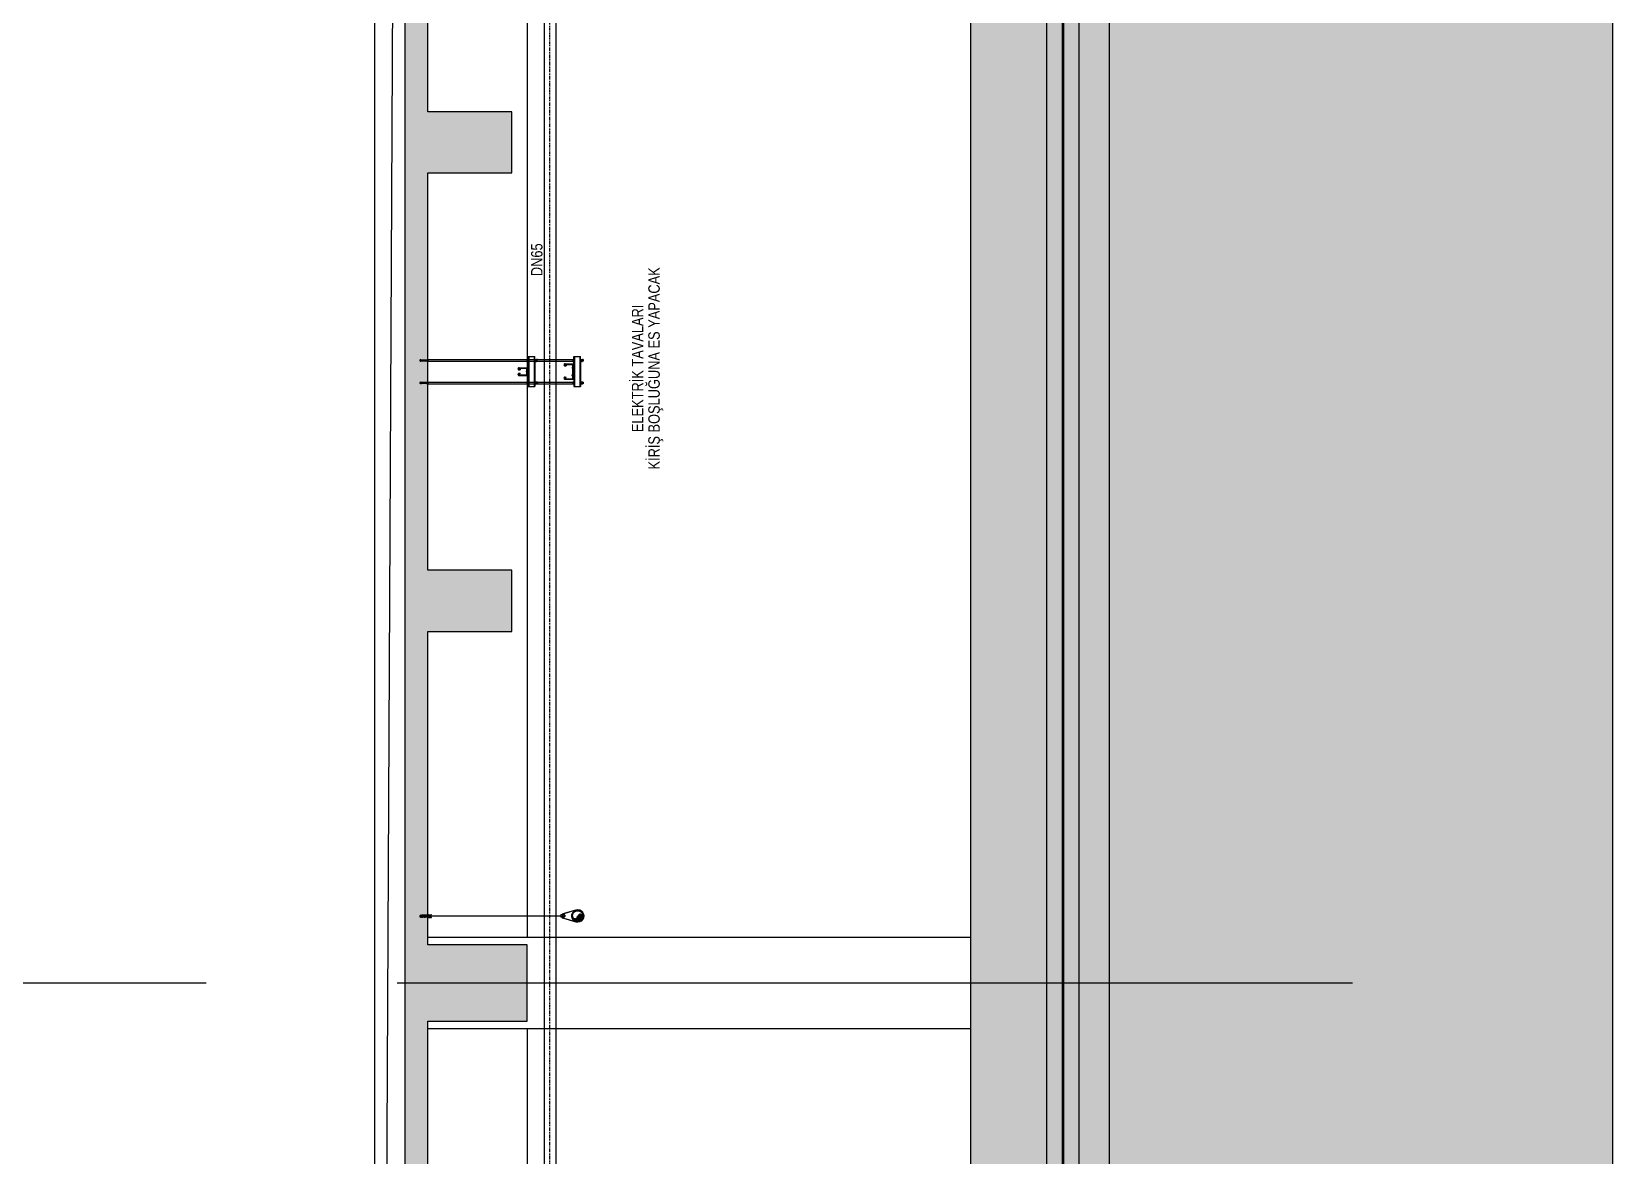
# Model space of a CAD drawing. Header units: millimetres. Extents: x -379292 to 1221486, y 92049 to 447512.
# Drawn here: x -31967 to -21624, y 247492 to 254842 of the extents above; entities that cross this region are included whole.
import ezdxf
from ezdxf.enums import TextEntityAlignment as Align

# ---------------------------------------------------------------- set-up
doc = ezdxf.new("R2010")
doc.units = ezdxf.units.MM
for name, pattern in [('ACISOTGB', [9, 4, -1, 1, -1, 1, -1]), ('CENTER', [2, 1.25, -0.25, 0.25, -0.25]), ('CENTRE', [50.8, 31.75, -6.35, 6.35, -6.35]), ('HIDDEN', [9.525, 6.35, -3.175]), ('HIDDENX2', [0.75, 0.5, -0.25]), ('SOGUKSU1', [72, 60, -6, 0, -6])]:
    doc.linetypes.add(name, pattern=pattern)
for name, color, linetype, lineweight in [('01_BORDER', 122, 'Continuous', 9), ('1-MIMARI', 8, 'Continuous', 9), ('1-YANGIN BORUSU-3', 1, 'SOGUKSU1', 30), ('e_kesit_cizgisi', 7, 'Continuous', 9)]:
    doc.layers.add(name, color=color, linetype=linetype, lineweight=lineweight)
for name, color, linetype in [('05_AXIS', 211, 'CENTER'), ('05_CONCRETE', 6, 'Continuous'), ('05_CONCRETE VIEW', 142, 'Continuous'), ('05_HATCH CONCRETE', 141, 'Continuous'), ('05_HATCH SOLID-1', 252, 'Continuous'), ('05_HATCH SOLID-2', 253, 'Continuous'), ('05_INSULATION MEMBRANE', 42, 'HIDDEN'), ('05_SLOPE', 91, 'Continuous'), ('E-CT-TEXT', 7, 'Continuous'), ('M_YANGIN_SPR_ CAP', 7, 'Continuous'), ('OZD_TAVA', 50, 'Continuous')]:
    doc.layers.add(name, color=color, linetype=linetype)
doc.styles.add('DOA.ARIAL', font='arial.ttf')
pattern_1 = [(50, (-8686.6663, 32930.8506), (4.55461672, -0.39847714), [0.47625, -5.23875]), (355, (-8686.6663, 32930.8506), (-0.88108554, 4.77642113), [0.381, -4.1910146]), (100.451445, (-8686.287, 32930.8174), (3.6735312, 4.3779438), [0.4047502, -4.4522561]), (46.1842, (-8686.6663, 32932.1206), (6.776976, -1.0510582), [0.714375, -7.858125]), (96.635558, (-8686.1016, 32932.033), (5.9351034, 6.1856531), [0.6071256, -6.6783902]), (351.184151, (-8686.666, 32932.1206), (5.9351034, 6.1856531), [0.5714992, -6.2864933]), (21, (-8686.0313, 32931.803), (3.7903598, -2.55662995), [0.47625, -5.23875]), (326, (-8686.0313, 32931.803), (1.5450507, 4.60469915), [0.381, -4.191]), (71.451445, (-8685.7155, 32931.59), (5.3354105, 2.0480692), [0.4047502, -4.45224844]), (37.5, (-8686.6663, 32930.8506), (0.07721508, 2.11387597), [0, -4.1402, 0, -4.2545, 0, -4.206875]), (7.5, (-8686.6663, 32930.8506), (1.67049156, 2.50451437), [0, -2.4257, 0, -4.04495, 0, -1.603375]), (327.5, (-8688.0824, 32930.8506), (3.38976488, -0.1432186), [0, -1.5875, 0, -4.953, 0, -6.57225]), (317.5, (-8688.7174, 32930.8506), (3.70322953, 0.63566228), [0, -2.06375, 0, -3.2893, 0, -4.66725])]

# ---------------------------------------------------------------- blocks, each defined once
blk = doc.blocks.new('A$C6a8db8d0')
at = {"layer": '05_HATCH CONCRETE', "ltscale": 25, "transparency": 33554671}
h = blk.add_hatch(dxfattribs=at)
h.set_pattern_fill('ANSI33', color=256, scale=1.5, angle=180)
h.set_pattern_definition([(225, (-8686.666, 32930.851), (6.735192, -6.735192), []), (225, (-8693.402, 32930.851), (6.735192, -6.735192), [4.7625, -2.38125])])
h.paths.add_polyline_path([(-8675, 790), (-8675, 420), (-8725, 420), (-8725, 370), (9165, 370), (9165, 420), (9115, 420), (9115, 810), (9095, 810), (9095, 790), (5815, 790), (5815, 810), (5795, 810), (5795, 790), (-1895, 790), (-1895, 710), (-1845, 710), (-1845, 775), (-1635, 775), (-1635, 720), (-1595, 720), (-1595, 775), (-1335, 775), (-1335, 720), (-1295, 720), (-1295, 775), (-1090, 775), (-1090, 710), (-1040, 710), (-1040, 775), (-835, 775), (-835, 720), (-795, 720), (-795, 775), (-535, 775), (-535, 720), (-495, 720), (-495, 775), (-290, 775), (-290, 710), (-240, 710), (-240, 775), (-35, 775), (-35, 720), (5, 720), (5, 775), (265, 775), (265, 720), (305, 720), (305, 775), (510, 775), (510, 710), (560, 710), (560, 775), (765, 775), (765, 720), (805, 720), (805, 775), (1065, 775), (1065, 720), (1105, 720), (1105, 775), (1310, 775), (1310, 710), (1360, 710), (1360, 775), (1565, 775), (1565, 720), (1605, 720), (1605, 775), (1865, 775), (1865, 720), (1905, 720), (1905, 775), (2110, 775), (2110, 710), (2160, 710), (2160, 775), (2365, 775), (2365, 720), (2405, 720), (2405, 775), (2665, 775), (2665, 720), (2705, 720), (2705, 775), (2910, 775), (2910, 710), (2960, 710), (2960, 775), (3165, 775), (3165, 720), (3205, 720), (3205, 775), (3465, 775), (3465, 720), (3505, 720), (3505, 775), (3710, 775), (3710, 710), (3760, 710), (3760, 775), (3965, 775), (3965, 720), (4005, 720), (4005, 775), (4265, 775), (4265, 720), (4305, 720), (4305, 775), (4510, 775), (4510, 710), (4560, 710), (4560, 775), (4765, 775), (4765, 720), (4805, 720), (4805, 775), (5065, 775), (5065, 720), (5105, 720), (5105, 775), (5310, 775), (5310, 710), (5360, 710), (5360, 775), (5540, 775), (5540, 720), (5580, 720), (5580, 775), (5760, 775), (5760, 710), (5810, 710), (5810, 775), (6110, 775), (6110, 710), (6160, 710), (6160, 775), (6365, 775), (6365, 720), (6405, 720), (6405, 775), (6665, 775), (6665, 720), (6705, 720), (6705, 775), (6910, 775), (6910, 710), (6960, 710), (6960, 775), (7165, 775), (7165, 720), (7205, 720), (7205, 775), (7465, 775), (7465, 720), (7505, 720), (7505, 775), (7710, 775), (7710, 710), (7760, 710), (7760, 775), (7965, 775), (7965, 720), (8005, 720), (8005, 775), (8265, 775), (8265, 720), (8305, 720), (8305, 775), (8510, 775), (8510, 710), (8560, 710), (8560, 775), (8790, 775), (8790, 720), (8830, 720), (8830, 775), (9085, 775), (9085, 420), (-8645, 420), (-8645, 775), (-8270, 775), (-8270, 710), (-8220, 710), (-8220, 775), (-8015, 775), (-8015, 720), (-7975, 720), (-7975, 775), (-7715, 775), (-7715, 720), (-7675, 720), (-7675, 775), (-7470, 775), (-7470, 710), (-7420, 710), (-7420, 775), (-7215, 775), (-7215, 720), (-7175, 720), (-7175, 775), (-6915, 775), (-6915, 720), (-6875, 720), (-6875, 775), (-6670, 775), (-6670, 710), (-6620, 710), (-6620, 775), (-6415, 775), (-6415, 720), (-6375, 720), (-6375, 775), (-6115, 775), (-6115, 720), (-6075, 720), (-6075, 775), (-5870, 775), (-5870, 710), (-5820, 710), (-5820, 775), (-5615, 775), (-5615, 720), (-5575, 720), (-5575, 775), (-5315, 775), (-5315, 720), (-5275, 720), (-5275, 775), (-5070, 775), (-5070, 710), (-5020, 710), (-5020, 775), (-4815, 775), (-4815, 720), (-4775, 720), (-4775, 775), (-4515, 775), (-4515, 720), (-4475, 720), (-4475, 775), (-4270, 775), (-4270, 710), (-4220, 710), (-4220, 775), (-4015, 775), (-4015, 720), (-3975, 720), (-3975, 775), (-3715, 775), (-3715, 720), (-3675, 720), (-3675, 775), (-3470, 775), (-3470, 710), (-3420, 710), (-3420, 775), (-3215, 775), (-3215, 720), (-3175, 720), (-3175, 775), (-2915, 775), (-2915, 720), (-2875, 720), (-2875, 775), (-2670, 775), (-2670, 710), (-2620, 710), (-2620, 775), (-2435, 775), (-2435, 720), (-2395, 720), (-2395, 775), (-2175, 775), (-2175, 720), (-2135, 720), (-2135, 775), (-1955, 775), (-1955, 710), (-1905, 710), (-1905, 790)])
at = {"layer": '05_HATCH SOLID-1', "ltscale": 25}
h = blk.add_hatch(dxfattribs=at)
h.set_pattern_fill('AR-CONC', color=256, scale=0.025)
h.set_pattern_definition(pattern_1)
h.paths.add_polyline_path([(9165, 360), (-8725, 360), (-8725, 370), (9165, 370)])
h = blk.add_hatch(dxfattribs=at)
h.set_pattern_fill('AR-CONC', color=256, scale=0.025)
h.set_pattern_definition(pattern_1)
h.paths.add_polyline_path([(9215, 349), (-8775, 349), (-8775, 359), (9215, 359)])
at = {"layer": '05_HATCH SOLID-2', "ltscale": 25}
h = blk.add_hatch(dxfattribs=at)
h.set_pattern_fill('EARTH', color=256, scale=2.5)
h.set_pattern_definition([(0, (-8686.666, 32930.85), (15.875, 15.875), [15.875, -15.875]), (0, (-8686.666, 32936.804), (15.875, 15.875), [15.875, -15.875]), (0, (-8686.666, 32942.757), (15.875, 15.875), [15.875, -15.875]), (90, (-8684.682, 32944.741), (-15.875, 15.875), [15.875, -15.875]), (90, (-8678.729, 32944.741), (-15.875, 15.875), [15.875, -15.875]), (90, (-8672.776, 32944.741), (-15.875, 15.875), [15.875, -15.875])])
h.paths.add_polyline_path([(-9395, 1015.5), (-8906, 862.3), (-8780.5, 372.8), (-8775, 359), (-8775, 329), (9215, 329), (9215, 359), (9220.5, 372.8), (9321.6, 767.1), (9395, 767.1), (9395, 0), (-9395, 0)])
h = blk.add_hatch(dxfattribs=at)
h.set_pattern_fill('GRAVEL', color=256, scale=2.5)
h.set_pattern_definition([(228.012788, (9249.0537, 392.5), (-508, -571.5), [8.54304, -845.7621]), (184.969741, (9243.3387, 386.15), (761.9999997, 63.5000036), [14.66012, -1451.35122]), (132.510447, (9228.7337, 384.88), (635.0000003, -698.49999976), [10.33704, -1023.36807]), (267.273689, (9203.9687, 369.005), (63.50000013, 1270), [13.35011, -1321.66094]), (292.833654, (9203.3337, 355.67), (-317.50000003, 762), [13.09084, -1295.9952]), (357.273689, (9208.4137, 343.605), (-1270, 63.50000013), [13.35011, -1321.66094]), (37.69424, (9221.7487, 342.97), (-825.49999996, -635.00000005), [17.65484, -1747.82788]), (72.255328, (9235.7187, 353.765), (444.50000012, 1396.99999996), [16.66799, -1650.13142]), (121.429566, (9240.7987, 369.64), (-508.00000007, 825.49999996), [13.39532, -1326.13864]), (175.236358, (9233.8137, 381.07), (698.5, -63.5000001), [15.29283, -749.34842]), (222.397438, (9218.5737, 382.34), (-761.99999998, -698.50000003), [19.77695, -1957.91931]), (138.814075, (9266.8337, 368.37), (-444.5, 381), [6.75011, -668.26415]), (171.469234, (9261.7537, 372.815), (825.5, -126.99999986), [12.84205, -1271.36597]), (225, (9249.054, 374.72), (-9e-15, -63.5), [8.98023, -80.82233]), (203.19859, (9244.609, 382.34), (317.5, 127), [4.83603, -478.76556]), (291.80141, (9240.164, 380.435), (-63.5, 190.5), [6.83914, -335.11882]), (30.963757, (9242.704, 374.085), (190.5, 127), [11.108, -359.15745]), (161.56505, (9252.229, 379.8), (127, -63.5), [8.03218, -192.77245]), (16.38954, (9203.3337, 380.435), (635, 190.5), [11.2522, -1113.97067]), (70.346176, (9214.1287, 383.61), (-254, -698.5), [9.43997, -934.5554]), (293.19859, (9252.229, 392.5), (-127, 317.5), [9.672, -473.9296]), (343.61046, (9256.0387, 383.61), (-635, 190.49999996), [11.2522, -1113.97067]), (339.443955, (9203.334, 341.065), (-317.5, 127), [10.85088, -531.69336]), (294.77514, (9213.4937, 337.255), (-317.5000004, 698.4999998), [9.0918, -900.08983]), (66.80141, (9252.864, 329), (127, 317.5), [9.672, -473.9296]), (17.354025, (9256.6737, 337.89), (-825.5, -254.00000005), [10.64457, -1053.8094]), (69.443955, (9221.749, 329), (-127, -317.5), [5.42544, -537.1188]), (101.30993, (9249.054, 329), (-63.5, 254), [3.23787, -320.54987]), (165.96376, (9248.419, 332.175), (190.5, -63.5), [13.09084, -248.72636]), (186.009006, (9235.7187, 335.35), (635, 63.50000003), [12.13167, -1201.03412]), (303.69007, (9242.704, 368.37), (-63.5, 127), [9.1581, -219.7944]), (353.157227, (9247.7837, 360.75), (1079.5, -126.99999994), [15.98892, -1582.90023]), (60.945396, (9263.6587, 358.845), (-254, -444.5), [6.5377, -647.2348]), (90, (9266.834, 364.56), (-63.5, 63.5), [3.81, -59.69]), (120.256437, (9234.4487, 337.255), (254, -444.5), [8.82167, -873.34852]), (48.012787, (9230.0037, 344.875), (508, 571.5), [17.08607, -837.21905]), (0, (9241.434, 357.575), (63.5, 63.5), [16.51, -46.99]), (325.304846, (9257.9437, 357.575), (635.0000002, -444.4999997), [10.04024, -993.98292]), (254.054604, (9266.199, 351.86), (-63.5, -254), [9.24573, -453.04125]), (207.645975, (9263.6587, 342.97), (-1206.50000004, -634.9999999), [15.05363, -1490.31161]), (175.426079, (9250.3237, 335.985), (-825.5, 63.5), [15.92574, -1576.64616])])
h.paths.add_polyline_path([(9215, 349), (-8775, 349), (-8775, 329), (9215, 329)])
at = {"layer": '01_BORDER', "linetype": 'HIDDENX2', "ltscale": 2500}
blk.add_lwpolyline([(9395, 0), (-9395, 0), (-9395, 1880), (9395, 1880)], close=True, dxfattribs=at)
at = {"layer": '05_AXIS', "ltscale": 500}
blk.add_line((6135, 170), (6135, 1660), dxfattribs=at)
at = {"layer": '05_CONCRETE'}
for points in [[(-8725, 370), (9165, 370), (9165, 420), (9115, 420), (9115, 810), (9095, 810), (9095, 790), (5815, 790), (5815, 810), (5795, 810), (5795, 790), (-1895, 790)], [(5810, 775), (6110, 775), (6110, 710), (6160, 710), (6160, 775), (6365, 775), (6365, 720), (6405, 720), (6405, 775), (6665, 775), (6665, 720), (6705, 720), (6705, 775), (6910, 775)], [(9085, 420), (-8645, 420)]]:
    blk.add_lwpolyline(points, dxfattribs=at)
at = {"layer": '05_CONCRETE VIEW', "ltscale": 20, "flags": 128}
for points in [[(9095, 810), (5815, 810)], [(6105, 420), (6105, 775)], [(6165, 775), (6165, 420)], [(6105, 710), (5815, 710)], [(6905, 710), (6165, 710)]]:
    blk.add_lwpolyline(points, dxfattribs=at)
at = {"layer": '05_CONCRETE VIEW', "elevation": 0}
for points in [[(9165, 360), (-8725, 360), (-8725, 370), (9165, 370)], [(9215, 349), (-8775, 349), (-8775, 359), (9215, 359)], [(9215, 349), (-8775, 349), (-8775, 329), (9215, 329)]]:
    blk.add_lwpolyline(points, close=True, dxfattribs=at)
at = {"layer": '05_HATCH SOLID-2', "ltscale": 25}
blk.add_lwpolyline([(-9395, 1015.5), (-8906, 862.3), (-8780.5, 372.8), (-8775, 359), (-8775, 329), (9215, 329), (9215, 359), (9220.5, 372.8), (9321.6, 767.1), (9395, 767.1), (9395, 0), (-9395, 0)], close=True, dxfattribs=at)
at = {"layer": '05_INSULATION MEMBRANE', "color": 1, "ltscale": 5, "const_width": 0.2, "elevation": 0}
blk.add_lwpolyline([(-8675.3, 790), (-8675.3, 420.3), (-8725.3, 420.3), (-8725.3, 359.5), (9165.3, 359.5)], dxfattribs=at)
at = {"layer": '05_INSULATION MEMBRANE', "ltscale": 5, "const_width": 0.05, "elevation": 0}
blk.add_lwpolyline([(9215, 359.2), (-8775, 359.2)], dxfattribs=at)
at = {"layer": '05_SLOPE', "ltscale": 25}
blk.add_lwpolyline([(7396.5, 795), (5815, 803)], dxfattribs=at)
blk = doc.blocks.new('*U1113')
h = blk.add_hatch()
h.set_pattern_fill('ANSI31', color=256, scale=0.1, angle=180)
h.set_pattern_definition([(225, (-8e-08, -8.0807), (0.224506, -0.224506), [])])
h.paths.add_polyline_path([(3.8, 0, 1), (-3.8, 0, 1)])
h.paths.add_polyline_path([(-3.4, 0, -1), (3.4, 0, -1)], flags=16)
h = blk.add_hatch(color=256)
h.dxf.hatch_style = 1
h.paths.add_polyline_path([(0, -3.4, 1), (0, 0, -1), (0, 3.4, 0.414214), (-3.4, 0, 0.414214)])
at = {"color": 7}
for p, q in [((-1.2, 97.8), (-1.2, 98)), ((-1.2, 98), (1.2, 98)), ((-1.2, 97.8), (1.2, 97.8)), ((-0.9, 97.7), (-0.9, 96.8)), ((-0.9, 96.7), (-0.9, 95.8)), ((-0.7, 96.8), (0.8, 96.8)), ((-0.7, 95.8), (0.8, 95.8)), ((-0.6, 97.7), (-0.6, 96.8)), ((-0.6, 96.7), (-0.6, 95.8)), ((0.6, 97.7), (0.6, 96.8)), ((0.6, 96.7), (0.6, 95.8)), ((0.9, 97.7), (0.9, 96.8)), ((0.9, 96.7), (0.9, 95.8)), ((1.2, 97.8), (1.2, 98))]:
    blk.add_line(p, q, dxfattribs=at)
at = {"color": 7, "ltscale": 0.5}
for p, q in [((-0.7, 101.9), (-0.6, 102.2)), ((-0.7, 101.4), (-0.7, 101.9)), ((-0.7, 101.4), (-0.6, 101.3)), ((-0.7, 100.3), (-0.6, 100.4)), ((-0.7, 98.4), (-0.7, 100.3)), ((-0.7, 100.2), (-0.4, 100.2)), ((-0.7, 99.7), (-0.7, 100.2)), ((-0.7, 99.7), (-0.4, 99.7)), ((-0.7, 99.5), (-0.4, 99.5)), ((-0.7, 99.1), (-0.7, 99.5)), ((-0.7, 99.1), (-0.4, 99.1)), ((-0.7, 98.4), (0.8, 98.4)), ((-0.7, 98), (-0.7, 98.2)), ((0.8, 98.2), (-0.7, 98.2)), ((-0.5, 102.3), (-0.6, 102.7)), ((-0.6, 102.2), (-0.3, 102.2)), ((-0.6, 100.4), (-0.6, 101.3)), ((-0.5, 103), (0.6, 103)), ((-0.5, 102.9), (0.6, 102.9)), ((-0.5, 102.2), (-0.5, 102.3)), ((-0.5, 102.3), (0.6, 102.3)), ((-0.4, 100.2), (-0.4, 99.7)), ((-0.4, 99.5), (-0.4, 99.1)), ((-0.3, 102.2), (0, 101.8)), ((-0.2, 101.4), (0.3, 101.4)), ((-0.2, 101.4), (-0.2, 100.6)), ((-0.2, 101.1), (0.3, 101.1)), ((-0.2, 100.6), (0, 100.4)), ((-0.1, 98.8), (-0.1, 98.6)), ((0.4, 102.2), (0, 101.8)), ((0, 101.8), (0, 101.4)), ((0.3, 100.6), (0, 100.4)), ((0, 100.4), (0, 99)), ((0.2, 98.8), (0.2, 98.6)), ((0.3, 101.4), (0.3, 100.6)), ((0.7, 102.2), (0.4, 102.2)), ((0.7, 100.2), (0.5, 100.2)), ((0.5, 100.2), (0.5, 99.7)), ((0.8, 99.7), (0.5, 99.7)), ((0.7, 99.5), (0.5, 99.5)), ((0.5, 99.5), (0.5, 99.1)), ((0.8, 99.1), (0.5, 99.1)), ((0.6, 102.3), (0.7, 102.7)), ((0.6, 102.2), (0.6, 102.3)), ((0.8, 101.9), (0.7, 102.2)), ((0.8, 101.4), (0.7, 101.3)), ((0.7, 100.4), (0.7, 101.3)), ((0.8, 100.3), (0.7, 100.4)), ((0.8, 99.7), (0.7, 100.2)), ((0.8, 99.1), (0.7, 99.5)), ((0.8, 101.4), (0.8, 101.9)), ((0.8, 98.4), (0.8, 100.3)), ((0.8, 98), (0.8, 98.2))]:
    blk.add_line(p, q, dxfattribs=at)
at = {"color": 7, "linetype": 'Continuous', "lineweight": 5}
for p, q in [((-0.4, 95.8), (-0.4, 11)), ((0.6, 95.8), (0.6, 11))]:
    blk.add_line(p, q, dxfattribs=at)
at = {"lineweight": 5}
for p, q in [((-0.7, 10.8), (-0.7, 10.3)), ((-0.5, 11), (0.8, 11)), ((-0.3, 10.8), (-0.3, 10.3)), ((0.6, 10.8), (0.6, 10.3)), ((0.9, 10.8), (0.9, 10.3)), ((-0.8, 10.2), (1.1, 10.2)), ((-0.8, 9.4), (1.1, 9.4)), ((-0.7, 9.3), (-0.7, 8.8)), ((-0.5, 8.6), (0.8, 8.6)), ((-0.3, 9.3), (-0.3, 8.8)), ((-0.3, 8.6), (-0.3, 8.2)), ((-0.3, 8.2), (0.6, 8.2)), ((-0.3, 8.2), (-0.2, 8.1)), ((-0.2, 8.1), (0.5, 8.1)), ((0.6, 8.2), (0.5, 8.1)), ((0.6, 9.3), (0.6, 8.8)), ((0.6, 8.6), (0.6, 8.2)), ((0.9, 9.3), (0.9, 8.8))]:
    blk.add_line(p, q, dxfattribs=at)
at = {"linetype": 'CENTRE', "lineweight": 5}
for p, q in [((-0.8, 10.1), (-0.8, 10.2)), ((-0.8, 9.5), (-0.8, 9.4)), ((1.1, 10.1), (1.1, 10.2)), ((1.1, 9.5), (1.1, 9.4))]:
    blk.add_line(p, q, dxfattribs=at)
at = {"color": 7, "linetype": 'Continuous', "lineweight": 15}
for p, q in [((-0.7, 9.8), (-0.7, 9.5)), ((0.8, 9.8), (0.8, 10.1))]:
    blk.add_line(p, q, dxfattribs=at)
blk.add_lwpolyline([(-3.7, 1.1), (-1.3, 9.7, -0.334595), (-1.2, 9.8), (1.1, 9.8), (1.1, 10.1), (-1.2, 10.1, 0.334595), (-1.5, 9.9), (-4, 1.1, 1.327045), (4, 1.1), (1.6, 9.6, 0.334595), (1.3, 9.8), (-1, 9.8), (-1, 9.5), (1.2, 9.5, -0.334595), (1.3, 9.5), (3.7, 1.1, -1.327045)], format="xyb", close=True, dxfattribs=at)
for radius in [3.8, 3.44]:
    blk.add_circle((0, 0), radius)
at = {"color": 7}
for centre, radius, start, end in [((-0.7, 97.6), 0.176, 30.2552, 149.7448), ((-0.7, 96.9), 0.176, 210.2552, 329.7448), ((-0.7, 96.6), 0.176, 30.2552, 149.7448), ((-0.7, 95.9), 0.176, 210.2552, 329.7448), ((0, 95.6), 2.16, 73.6568, 106.3432), ((0, 98.9), 2.16, 253.6568, 286.3432), ((0, 94.6), 2.16, 73.6568, 106.3432), ((0, 97.9), 2.16, 253.6568, 286.3432), ((0.8, 97.6), 0.176, 30.2552, 149.7448), ((0.8, 96.9), 0.176, 210.2552, 329.7448), ((0.8, 96.6), 0.176, 30.2552, 149.7448), ((0.8, 95.9), 0.176, 210.2552, 329.7448)]:
    blk.add_arc(centre, radius, start, end, dxfattribs=at)
at = {"color": 7, "ltscale": 0.5}
for centre, radius, start, end in [((-0.7, 98.3), 0.0963, 278.9277, 81.0723), ((-0.4, 103), 0.177, 163.8644, 201.7909), ((-0.4, 102.8), 0.177, 125.9379, 201.7909), ((0, 98.8), 0.118, 0, 180), ((0, 98.6), 0.118, 180, 0), ((0.5, 103), 0.177, 338.2091, 16.1356), ((0.5, 102.8), 0.177, 338.2091, 54.0621), ((0.8, 98.3), 0.0963, 98.9277, 261.0723)]:
    blk.add_arc(centre, radius, start, end, dxfattribs=at)
at = {"lineweight": 5}
for centre, radius, start, end in [((-0.5, 10.8), 0.188, 20.8221, 159.1779), ((-0.5, 10.4), 0.188, 200.8221, 339.1779), ((0.1, 10.1), 0.907, 60.0793, 119.9207), ((0.1, 11.1), 0.907, 240.0793, 299.9207), ((0.8, 10.8), 0.188, 20.8221, 159.1779), ((0.8, 10.4), 0.188, 200.8221, 339.1779), ((-0.5, 9.2), 0.188, 20.8221, 159.1779), ((-0.5, 8.8), 0.188, 200.8221, 339.1779), ((0.1, 8.5), 0.907, 60.0793, 119.9207), ((0.1, 9.5), 0.907, 240.0793, 299.9207), ((0.8, 9.2), 0.188, 20.8221, 159.1779), ((0.8, 8.8), 0.188, 200.8221, 339.1779)]:
    blk.add_arc(centre, radius, start, end, dxfattribs=at)
blk.add_arc((0, 1.7), 1.72, 90, 270)
blk = doc.blocks.new('smn')
for p, q in [((-0.8, 0.6), (-0.7, 0.6)), ((-0.8, 0.6), (-0.8, 0.1)), ((-0.8, 0.1), (-0.7, 0)), ((0.6, 0.6), (-0.7, 0.6)), ((0.6, 0), (-0.7, 0)), ((-0.4, 0.6), (-0.4, 0.1)), ((0.4, 0.6), (0.4, 0.1)), ((0.8, 0.6), (0.6, 0.6)), ((0.8, 0.1), (0.6, 0)), ((0.8, 0.6), (0.8, 0.1))]:
    blk.add_line(p, q)
for centre, radius, start, end in [((-0.7, 0.2), 0.404, 51.7868, 90), ((-0.7, 0.4), 0.404, 270, 308.2132), ((0, -0.3), 0.967, 65.5673, 114.4327), ((0, 1), 0.967, 245.5673, 294.4327), ((0.6, 0.2), 0.404, 90, 128.2132), ((0.6, 0.4), 0.404, 231.7868, 270)]:
    blk.add_arc(centre, radius, start, end)
blk = doc.blocks.new('A$C23387eba')
h = blk.add_hatch()
h.set_pattern_fill('ANSI31', color=241, scale=1500, style=0)
h.set_pattern_definition([(315, (-421266.87, 1258294.907), (10.60660172, 10.60660172), [])])
h.paths.add_polyline_path([(44, 395), (64, 506), (57, 516), (53, 516), (32, 396), (32, 68), (44, 68)])
h.paths.add_polyline_path([(-44, 68), (-32, 68), (-32, 396), (-53, 516), (-57, 516), (-64, 506), (-44, 395)])
h = blk.add_hatch()
h.set_pattern_fill('ANSI31', color=241, scale=1000, angle=90, style=0)
h.set_pattern_definition([(45, (-421266.87, 1258294.907), (-7.07106781, 7.07106781), [])])
edge = h.paths.add_edge_path()
edge.add_line((-26, 496), (-35, 496))
edge.add_ellipse((-35, 484), major_axis=(-8.49, 8.49), ratio=1, start_angle=-44.99996, end_angle=55.00004)
edge.add_line((-47, 482), (-41, 446))
edge.add_ellipse((-29, 448), major_axis=(8.49, 8.49), ratio=1, start_angle=145.00004, end_angle=225.00004)
edge.add_line((-29, 436), (-26, 436))
edge.add_line((-26, 436), (-26, 496))
edge = h.paths.add_edge_path()
edge.add_line((26, 496), (35, 496))
edge.add_ellipse((35, 484), major_axis=(8.49, 8.49), ratio=1, start_angle=305.00004, end_angle=405.00004, ccw=False)
edge.add_line((47, 482), (41, 446))
edge.add_ellipse((29, 448), major_axis=(-8.49, 8.49), ratio=1, start_angle=135.00004, end_angle=215.00004, ccw=False)
edge.add_line((29, 436), (26, 436))
edge.add_line((26, 436), (26, 496))
at = {"color": 241}
for p, q in [((-64, 506, 996), (-57, 516, 996)), ((-44, 395, 996), (-64, 506, 996)), ((-57, 516, 996), (-32, 516, 996)), ((-32, 396, 996), (-53, 516, 996)), ((-41, 446, 996), (-47, 482, 996)), ((-44, 68, 996), (-44, 395, 996)), ((-26, 68, 996), (-44, 68, 996)), ((-26, 68, 996), (-44, 68, 996)), ((-35, 496, 996), (35, 496, 996)), ((-32, 530, 996), (-26, 536, 996)), ((-32, 496, 996), (-32, 530, 996)), ((-32, 436, 996), (-32, 496, 996)), ((-32, 68, 996), (-32, 436, 996)), ((29, 436, 996), (-29, 436, 996)), ((-26, 536, 996), (-26, 496, 996)), ((-26, 536, 996), (26, 536, 996)), ((-26, 496, 996), (-26, 436, 996)), ((-26, 496, 996), (-26, 436, 996)), ((-26, 436, 996), (-26, 68, 996)), ((32, 530, 996), (26, 536, 996)), ((26, 536, 996), (26, 496, 996)), ((26, 496, 996), (26, 436, 996)), ((26, 436, 996), (26, 68, 996)), ((44, 68, 996), (26, 68, 996)), ((44, 68, 996), (26, 68, 996)), ((32, 496, 996), (32, 530, 996)), ((32, 396, 996), (53, 516, 996)), ((32, 516, 996), (57, 516, 996)), ((32, 436, 996), (32, 496, 996)), ((32, 68, 996), (32, 436, 996)), ((47, 482, 996), (41, 446, 996)), ((44, 394, 996), (64, 506, 996)), ((44, 68, 996), (44, 396, 996)), ((64, 506, 996), (57, 516, 996))]:
    blk.add_line(p, q, dxfattribs=at)
at = {"color": 241, "extrusion": (0, 0, -1)}
for centre, major_axis, start_param, end_param in [((-35, 484, 996), (-8.49, 8.49), 5.3232536, 7.0685829), ((-29, 448, 996), (-8.49, 8.49), 3.9269902, 5.3232536), ((29, 448, 996), (-8.49, 8.49), 2.5307268, 3.9269902), ((35, 484, 996), (8.49, 8.49), -0.7853988, 0.9599305)]:
    blk.add_ellipse(centre, major_axis=major_axis, ratio=1, start_param=start_param, end_param=end_param, dxfattribs=at)
at = {"layer": 'E-CT-TEXT'}
for p, q in [((-52, 64), (52, 64)), ((-52, 64), (-52, 56)), ((-52, 56), (52, 56)), ((52, 64), (52, 56))]:
    blk.add_line(p, q, dxfattribs=at)
at = {"layer": 'E-CT-TEXT', "xscale": 80, "yscale": 80, "zscale": 80}
blk.add_blockref('smn', (0, 0), dxfattribs=at)
blk = doc.blocks.new('cıvata -pul')
for p, q in [((52, 59), (-52, 59)), ((-52, 59), (-52, 54)), ((52, 54), (-52, 54)), ((52, 59), (52, 54))]:
    blk.add_line(p, q)
at = {"xscale": 80, "yscale": 80, "zscale": 80}
blk.add_blockref('smn', (0, 0), dxfattribs=at)
blk = doc.blocks.new('CIVATA')
for p, q in [((-22, 0, -5675), (-20, 0, -5675)), ((-20, 0, -5675), (-20, 0, -5675)), ((-19, 6, -5675), (-18, 6, -5675)), ((-18, 6, -5675), (-18, -6, -5675)), ((-18, 3, -5675), (-7, 3, -5675)), ((-18, 3, -5675), (-17, 2, -1419)), ((-17, 2, -1419), (-17, -2, -1419)), ((-16, -7, -5675), (-16, 7, -5675)), ((-16, 7, -5675), (-15, 7, -5675)), ((-15, 7, -5675), (-15, -5, -5675)), ((-14, 6, -5675), (-15, 5, -5675)), ((-11, 6, -5675), (-14, 6, -5675)), ((-11, 3, -5675), (-14, 3, -5675)), ((-11, 6, -5675), (-10, 5, -5675)), ((-10, 5, -5675), (-10, -5, -5675)), ((-7, 3, -1419), (-7, -3, -1419)), ((-22, 0, -5675), (-20, 0, -5675)), ((-18, -6, -5675), (-19, -6, -5675)), ((-18, -3, -5675), (-17, -2, -1419)), ((-18, -3, -5675), (-7, -3, -5675)), ((-16, -7, -5675), (-15, -7, -5675)), ((-14, -6, -5675), (-15, -5, -5675)), ((-15, -5, -5675), (-15, -7, -5675)), ((-11, -3, -5675), (-14, -3, -5675)), ((-11, -6, -5675), (-14, -6, -5675)), ((-11, -6, -5675), (-10, -5, -5675))]:
    blk.add_line(p, q)
for centre, radius, start, end in [((-14, 0, -5675), 7.17, 129.5671, 181.6775), ((-12, 5, -5675), 3.03, 180, 218.2132), ((-8, 0, -5675), 7.25, 155.5673, 204.4327), ((-13, 5, -5675), 3.03, 321.7868, 0), ((-17, 0, -5675), 7.25, 335.5673, 24.4327), ((-14, 0, -5675), 7.17, 178.3225, 230.4329), ((-12, -5, -5675), 3.03, 141.7868, 180), ((-13, -5, -5675), 3.03, 0, 38.2132)]:
    blk.add_arc(centre, radius, start, end)
blk = doc.blocks.new('*U1104')
at = {"layer": 'e_kesit_cizgisi', "ltscale": 25}
for p, q in [((-0.5, -21.8), (0.5, -21.8)), ((14.2, -21.8, -0.7), (15.3, -21.8, -0.7))]:
    blk.add_line(p, q, dxfattribs=at)
at = {"layer": 'OZD_TAVA', "color": 31, "true_color": 0xfecc66}
for p, q in [((-0.5, -21.8), (-0.5, -116.5, -0.2)), ((0.5, -21.8), (0.5, -116.5, -0.2)), ((14.2, -21.8, -0.7), (14.2, -86.6, -0.5)), ((15.3, -21.8, -0.7), (15.3, -86.6, -0.5)), ((-0.5, -93.4, -0.2), (-0.5, -92.9, -0.2)), ((0.5, -93.4, -0.2), (0.5, -92.9, -0.2)), ((14.2, -87.1, -0.5), (14.2, -91.7, -0.5)), ((14.2, -92.2, -0.5), (14.2, -92.3, -0.5)), ((14.2, -92.9, -0.5), (14.2, -116.5, -0.5)), ((14.2, -93.4, -0.5), (14.2, -92.9, -0.5)), ((15.3, -87.1, -0.5), (15.3, -91.7, -0.5)), ((15.3, -92.2, -0.5), (15.3, -92.3, -0.5)), ((15.3, -92.9, -0.5), (15.3, -116.5, -0.5)), ((15.3, -93.4, -0.5), (15.3, -92.9, -0.5)), ((0.5, -93.4, -0.2), (-0.5, -93.4, -0.2)), ((-0.5, -123.4, -0.2), (-0.5, -122.9, -0.2)), ((0.5, -123.4, -0.2), (-0.5, -123.4, -0.2)), ((0.5, -123.4, -0.2), (0.5, -122.9, -0.2)), ((14.2, -123.4, -0.5), (14.2, -122.9, -0.5)), ((15.3, -123.4, -0.5), (14.2, -123.4, -0.5)), ((15.3, -123.4, -0.5), (15.3, -122.9, -0.5))]:
    blk.add_line(p, q, dxfattribs=at)
at = {"layer": 'OZD_TAVA', "color": 1}
for p, q in [((4.9, -81.6, -0.2), (4.9, -86.8, -0.2)), ((5.2, -81.3, -0.2), (5.2, -86.5, -0.2)), ((6, -81.3, -0.2), (6, -82.2, -0.2)), ((6, -82.2, -0.2), (6.3, -82.2, -0.2)), ((6.3, -81.6, -0.2), (6.3, -82.2, -0.2)), ((8.6, -81.6, -0.2), (8.6, -82.2, -0.2)), ((8.9, -82.2, -0.2), (8.6, -82.2, -0.2)), ((8.9, -81.3, -0.2), (8.9, -82.2, -0.2)), ((9.6, -81.3, -0.2), (9.6, -86.5, -0.2)), ((9.9, -81.6, -0.2), (9.9, -86.8, -0.2)), ((4.9, -86.8, -0.2), (9.9, -86.8, -0.5)), ((5.2, -86.5, -0.2), (9.6, -86.5, -0.5))]:
    blk.add_line(p, q, dxfattribs=at)
at = {"layer": 'OZD_TAVA', "color": 252}
for p, q in [((-2.4, -87.2, -0.5), (-2.4, -91.7, -0.5)), ((2.4, -87.2, -0.5), (-2.4, -87.2, -0.5)), ((17.2, -87.7, -0.5), (-2.4, -87.7, -0.5)), ((17.2, -91.2, -0.5), (-2.4, -91.2, -0.5)), ((2.4, -91.7, -0.5), (-2.4, -91.7, -0.5)), ((3.5, -87.2, -0.5), (0.3, -87.2, -0.5)), ((14.9, -91.7, -0.9), (0.8, -91.7, -0.5)), ((14.9, -87.2, -0.5), (3.5, -87.2, -0.5)), ((8.9, -87.2, -0.5), (6, -87.2, -0.5)), ((7.3, -87.2, -0.5), (17.2, -87.2, -0.5)), ((12.3, -91.7, -0.5), (17.2, -91.7, -0.5)), ((17.2, -87.2, -0.5), (17.2, -91.7, -0.5)), ((17.2, -87.2, -0.5), (17.2, -91.7, -0.5)), ((-2.4, -117.2, -0.5), (-2.4, -121.7, -0.5)), ((2.4, -117.2, -0.5), (-2.4, -117.2, -0.5)), ((17.2, -117.7, -0.5), (-2.4, -117.7, -0.5)), ((17.2, -121.2, -0.5), (-2.4, -121.2, -0.5)), ((2.4, -121.7, -0.5), (-2.4, -121.7, -0.5)), ((3.5, -117.2, -0.5), (0.3, -117.2, -0.5)), ((14.9, -121.7, -0.9), (0.8, -121.7, -0.5)), ((11.4, -117.2, -0.5), (3.5, -117.2, -0.5)), ((14.9, -117.2, -0.5), (11.4, -117.2, -0.5)), ((12.3, -117.2, -0.5), (17.2, -117.2, -0.5)), ((12.3, -121.7, -0.5), (17.2, -121.7, -0.5)), ((17.2, -117.2, -0.5), (17.2, -121.7, -0.5)), ((17.2, -117.2, -0.5), (17.2, -121.7, -0.5))]:
    blk.add_line(p, q, dxfattribs=at)
at = {"layer": 'OZD_TAVA', "color": 3}
for p, q in [((2.4, -111.6, -0.2), (2.4, -116.8, -0.2)), ((2.7, -111.3, -0.2), (2.7, -116.5, -0.2)), ((3.5, -111.3, -0.2), (3.5, -112.2, -0.2)), ((3.5, -112.2, -0.2), (3.8, -112.2, -0.2)), ((3.8, -111.6, -0.2), (3.8, -112.2, -0.2)), ((11.1, -111.6, -0.2), (11.1, -112.2, -0.2)), ((11.4, -112.2, -0.2), (11.1, -112.2, -0.2)), ((11.4, -111.3, -0.2), (11.4, -112.2, -0.2)), ((12.1, -111.3, -0.2), (12.1, -116.5, -0.2)), ((12.4, -111.6, -0.2), (12.4, -116.8, -0.2)), ((2.4, -116.8, -0.2), (12.4, -116.8, -0.5)), ((2.7, -116.5, -0.2), (12.1, -116.5, -0.5))]:
    blk.add_line(p, q, dxfattribs=at)
at = {"layer": 'OZD_TAVA', "color": 1}
for centre, radius, start, end in [((5.6, -81.4, -0.2), 0.684, 349.6444, 190.3556), ((5.6, -81.4, -0.2), 0.385, 13.8185, 166.1815), ((9.3, -81.4, -0.2), 0.684, 349.6444, 190.3556), ((9.3, -81.4, -0.2), 0.385, 13.8185, 166.1815)]:
    blk.add_arc(centre, radius, start, end, dxfattribs=at)
at = {"layer": 'OZD_TAVA', "color": 3}
for centre, radius, start, end in [((3.1, -111.4, -0.2), 0.684, 349.6444, 190.3556), ((3.1, -111.4, -0.2), 0.385, 13.8185, 166.1815), ((11.8, -111.4, -0.2), 0.684, 349.6444, 190.3556), ((11.8, -111.4, -0.2), 0.385, 13.8185, 166.1815)]:
    blk.add_arc(centre, radius, start, end, dxfattribs=at)
at = {"layer": 'E-CT-TEXT', "xscale": 0.009855724012972203, "yscale": 0.009855724012972203, "zscale": 0.009855724012972203}
for p in [(0, -87.1, -0.2), (0, -92.2, -0.2), (0, -92.9, -0.2), (14.7, -87.1, -0.5), (14.7, -92.2, -0.5), (14.7, -92.9, -0.5), (0, -117.1, -0.2), (0, -122.2, -0.2), (0, -122.9, -0.2), (14.7, -117.1, -0.5), (14.7, -122.2, -0.5), (14.7, -122.9, -0.5)]:
    blk.add_blockref('cıvata -pul', p, dxfattribs=at)
at = {"layer": 'E-CT-TEXT', "yscale": 0.08000000000000028}
for p, xscale, zscale, rotation in [((7.4, -87.9, 453.7), 0.08000000000000028, 0.08000000000000028, 270), ((7.5, -87.9, 453.7), -0.08000000000000028, 0.08000000000000003, 90), ((5, -117.9, 453.7), -0.08000000000000028, 0.08000000000000003, 90), ((9.9, -117.9, 453.7), 0.08000000000000028, 0.08000000000000028, 270)]:
    blk.add_blockref('CIVATA', p, dxfattribs=dict(at, xscale=xscale, zscale=zscale, rotation=rotation))
at = {"layer": 'e_kesit_cizgisi', "ltscale": 25, "xscale": 0.01, "yscale": 0.01, "zscale": 0.01}
for p in [(0, -21.8), (14.7, -21.8, -0.7)]:
    blk.add_blockref('A$C23387eba', p, dxfattribs=at)

msp = doc.modelspace()

# ---------------------------------------------------------------- block references
at = {"layer": '1-MIMARI', "ltscale": 25, "xscale": 10, "yscale": 10, "zscale": 10, "rotation": 90}
msp.add_blockref('A$C6a8db8d0', (-21624.5, 187268.8), dxfattribs=at)

# ---------------------------------------------------------------- next in the draw order: linework, layer by layer
at = {"color": 134, "linetype": 'ACISOTGB', "ltscale": 5}
msp.add_line((-28575.8, 151798.9), (-28575.8, 272540.3), dxfattribs=at)
at = {"layer": '1-YANGIN BORUSU-3', "linetype": 'ByBlock', "ltscale": 25}
for p, q in [((-28613.9, 272261.8), (-28613.9, 154309.2)), ((-28537.8, 272261.8), (-28537.8, 154309.2))]:
    msp.add_line(p, q, dxfattribs=at)

# ---------------------------------------------------------------- next in the draw order: block references
at = {"layer": '1-YANGIN BORUSU-3', "ltscale": 25, "xscale": 10, "yscale": 10, "zscale": 10, "rotation": 90.10874289727377}
msp.add_blockref('*U1113', (-28394.5, 249057.6), dxfattribs=at)
at = {"layer": 'e_kesit_cizgisi', "xscale": 10, "yscale": 10, "zscale": 10, "rotation": 90}
msp.add_blockref('*U1104', (-29592, 252544.4, 3.4), dxfattribs=at)

# ---------------------------------------------------------------- next in the draw order: texts
at = {"layer": 'M_YANGIN_SPR_ CAP', "ltscale": 0.01, "style": 'DOA.ARIAL', "width": 0.8}
for s, p in [('DN65', (-28699.6, 253350.2, -155274.2)), ('KİRİŞ BOŞLUĞUNA ES YAPACAK', (-27932.3, 252639.5, -155276.6)), ('ELEKTRİK TAVALARI', (-28039.9, 252639.5, -155276.6))]:
    msp.add_text(s, height=75, rotation=90, dxfattribs=at).set_placement(p, align=Align.TOP_CENTER)

doc.saveas('drawing.dxf')
